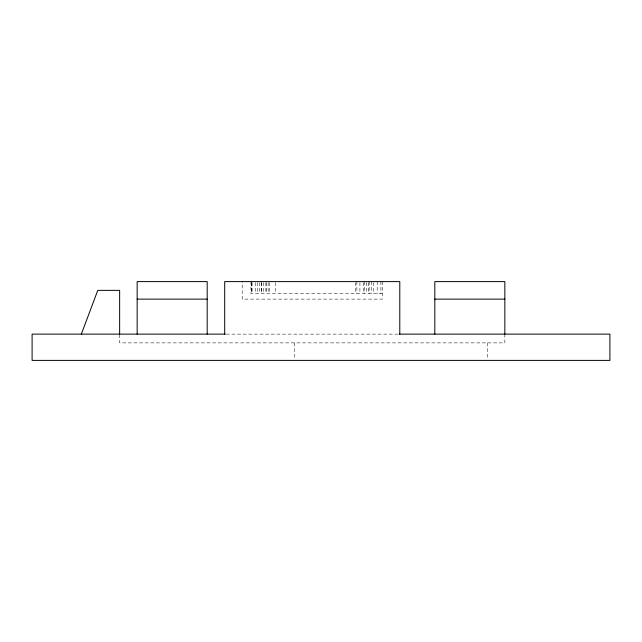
<?xml version="1.0" encoding="UTF-8"?>
<svg xmlns="http://www.w3.org/2000/svg" width="642" height="642" viewBox="0 0 642 642"><rect width="100%" height="100%" fill="white"/><g stroke="black" fill="none" stroke-linecap="round" stroke-linejoin="round"><path stroke-width="0.48" stroke-dasharray="3.21 2.41" d="M382.279 293.514L250.966 293.514L250.966 281.605M226.241 334.129L399.244 334.129M504.845 334.129L504.845 342.884L119.645 342.884L119.645 334.129M487.334 342.884L487.334 359.424M382.279 281.605L382.279 299.116L242.211 299.116L242.211 281.605M380.907 281.605L380.907 293.514M377.191 281.605L377.191 293.514M373.524 282.6L373.524 293.514M371.501 281.605L371.501 293.514M369.15 281.605L369.15 293.514M368.388 282.6L368.388 293.514M366.486 282.6L366.486 293.514M364.351 281.605L364.351 293.514M363.573 282.6L363.573 293.514M359.913 282.6L359.913 293.514M356.856 281.605L356.856 293.514M355.596 282.6L355.596 293.514M294.734 342.884L294.734 359.424M275.306 282.6L275.306 293.514M269.255 282.6L269.255 293.514M268.155 282.6L268.155 293.514M266.269 282.6L266.269 293.514M265.876 282.6L265.876 293.514M263.613 282.6L263.621 293.514M261.406 282.6L261.422 293.514M261.246 282.6L261.246 293.514M259.344 282.6L259.344 293.514M257.434 282.6L257.434 293.514M255.668 282.6L255.668 293.514M252.081 282.6L252.081 293.514M251.544 282.6L251.544 293.514M251.359 282.6L251.359 293.514"/><path stroke-width="0.96" d="M81.341 334.129L97.761 290.361L119.645 290.361L119.645 334.129M137.155 299.116L207.189 299.116M434.811 299.116L504.845 299.116M225.238 334.129L32.1 334.129L32.1 360.395L609.9 360.395L609.9 334.129L399.244 334.129M504.845 334.129L504.845 281.605L434.811 281.605L434.811 334.129M399.789 334.129L399.789 281.605L224.7 281.605L224.7 334.129M207.189 334.129L207.189 281.605L137.155 281.605L137.155 334.129"/></g></svg>
